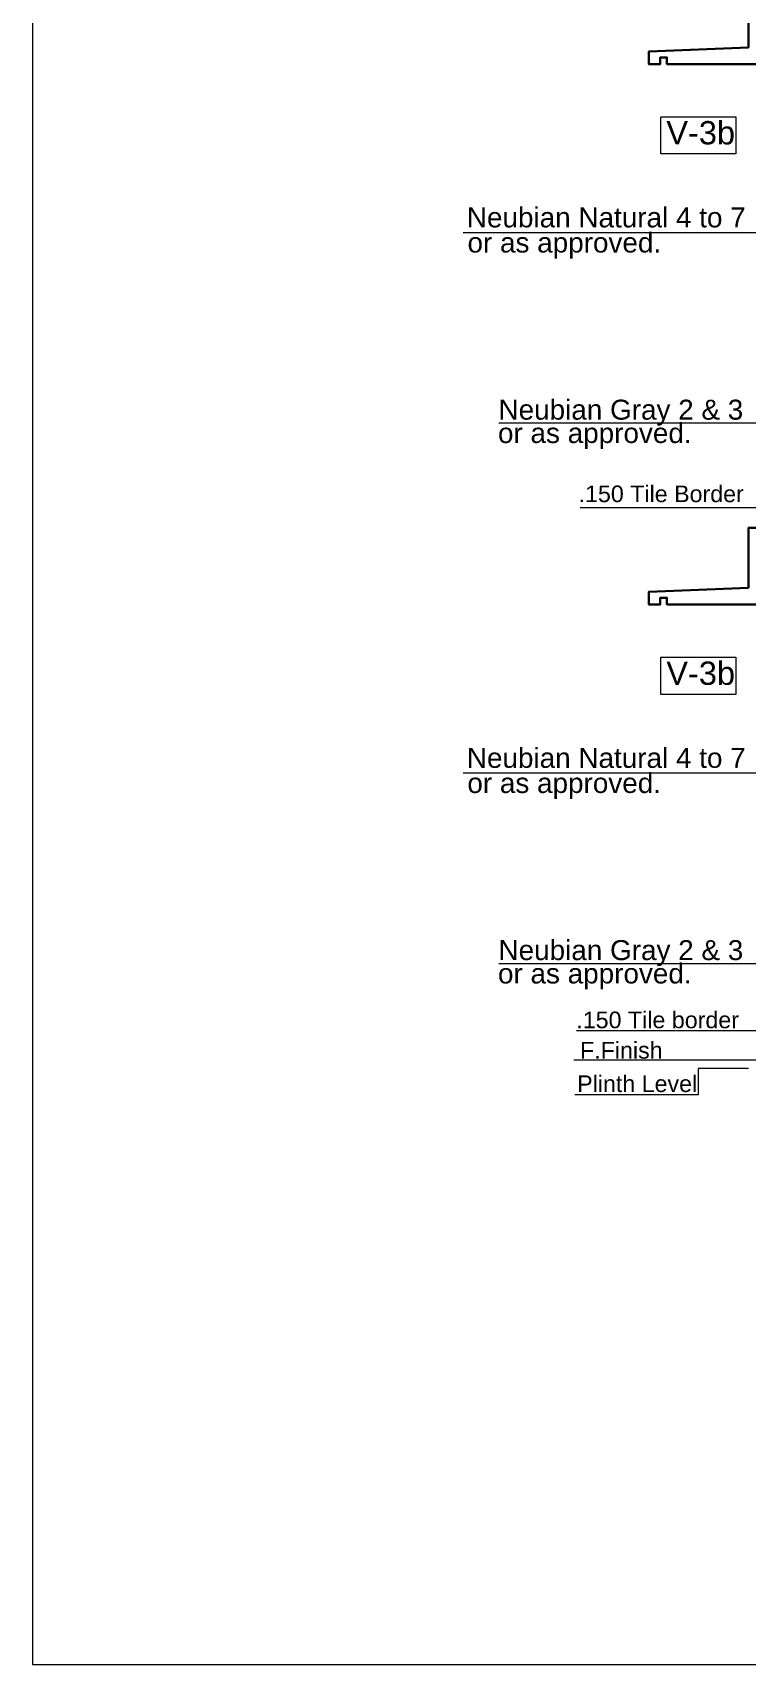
# Model space of a CAD drawing. Header units: millimetres. Extents: x 2733 to 5909, y 1038 to 2089.
# Drawn here: x 2828.43 to 2832.72, y 1038.23 to 1048.04 of the extents above; entities that cross this region are included whole.
import ezdxf

# ---------------------------------------------------------------- set-up
doc = ezdxf.new("R2010")
doc.units = ezdxf.units.MM
doc.layers.get('0').update_dxf_attribs({"lineweight": 20})
for name, color, linetype, lineweight in [('DIM', 6, 'Continuous', 18), ('dim.1', 6, 'Continuous', 18), ('rcc', 5, 'Continuous', 30), ('RD', 7, 'Continuous', 18), ('TEXT', 7, 'Continuous', 15), ('Text-1', 240, 'Continuous', 15)]:
    doc.layers.add(name, color=color, linetype=linetype, lineweight=lineweight)
doc.styles.add('dim-stylus bt', font='arial.ttf')
doc.styles.add('L120', font='arial.ttf', dxfattribs={"height": 0.6})
doc.styles.get("Standard").update_dxf_attribs({"font": 'arial.ttf', "height": 0.2})
doc.styles.add('Tabrej', font='arial.ttf')
doc.dimstyles.new('Tabrej', dxfattribs={"dimtxt": 4, "dimasz": 0.45, "dimexe": 0.18, "dimexo": 0.0625, "dimgap": 0.09, "dimtad": 0, "dimdec": 3, "dimzin": 0, "dimdsep": 46, "dimtxsty": 'Tabrej', "dimcen": 0, "dimclrd": 256, "dimclre": 256, "dimclrt": 7, "dimaunit": 1, "dimadec": 3, "dimazin": 0, "dimtfac": 1, "dimtdec": 3, "dimtofl": 0, "dimtmove": 0, "dimatfit": 3, "dimfxl": 0, "dimtolj": 1, "dimtzin": 0, "dimlwd": -1, "dimlwe": -1, "dimarcsym": 0})

# ---------------------------------------------------------------- blocks, each defined once
blk = doc.blocks.new('tr')
at = {"layer": 'RD', "linetype": 'Continuous', "ltscale": 0.2}
blk.add_lwpolyline([(2442.7168, -1429.3633), (2442.2653, -1429.3633), (2442.2653, -1429.1395), (2442.7168, -1429.1395)], close=True, dxfattribs=at)
at = {"layer": 'RD', "linetype": 'Continuous', "ltscale": 0.2, "insert": (2442.2989, -1429.1655), "char_height": 0.14, "attachment_point": 1}
blk.add_mtext_dynamic_manual_height_columns('V-3b', width=0.066544, gutter_width=1.7655, heights=[0], dxfattribs=at)

msp = doc.modelspace()

# ---------------------------------------------------------------- linework, layer by layer
at = {"lineweight": 15}
msp.add_lwpolyline([(2938.3735, 1070.8574), (2828.4272, 1070.8574), (2828.4272, 1038.2298), (2938.3735, 1038.2298)], close=True, dxfattribs=at)
at = {"layer": 'DIM', "ltscale": 0.05}
for p, q in [((2832.9628, 1041.8635), (2831.6825, 1041.8635)), ((2832.7328, 1041.8135), (2832.4294, 1041.8135)), ((2832.4294, 1041.8135), (2832.4294, 1041.6537)), ((2832.4294, 1041.6537), (2831.6883, 1041.6537))]:
    msp.add_line(p, q, dxfattribs=at)
at = {"layer": 'dim.1', "ltscale": 0.02}
msp.add_line((2832.8245, 1042.0392), (2831.6989, 1042.0392), dxfattribs=at)
msp.add_line((2832.8245, 1042.0392), (2831.6989, 1042.0392), dxfattribs=at)
at = {"layer": 'rcc'}
for points in [[(2839.1928, 1047.8535), (2838.8928, 1047.8535), (2838.8928, 1048.0635), (2833.0328, 1048.0635), (2833.0328, 1047.8535), (2832.2428, 1047.8535), (2832.2428, 1047.8935), (2832.2028, 1047.8935), (2832.2028, 1047.8535), (2832.1328, 1047.8535), (2832.1328, 1047.9285), (2832.7328, 1047.9535), (2832.7328, 1048.3135), (2833.0328, 1048.3135), (2833.0328, 1048.2135), (2838.8928, 1048.2135), (2838.8928, 1048.3135), (2839.1928, 1048.3135)], [(2839.1928, 1044.6035), (2838.8928, 1044.6035), (2838.8928, 1044.8135), (2833.0328, 1044.8135), (2833.0328, 1044.6035), (2832.2428, 1044.6035), (2832.2428, 1044.6435), (2832.2028, 1044.6435), (2832.2028, 1044.6035), (2832.1328, 1044.6035), (2832.1328, 1044.6785), (2832.7328, 1044.7035), (2832.7328, 1045.0635), (2833.0328, 1045.0635), (2833.0328, 1044.9635), (2838.8928, 1044.9635), (2838.8928, 1045.0635), (2839.1928, 1045.0635)]]:
    msp.add_lwpolyline(points, close=True, dxfattribs=at)

# ---------------------------------------------------------------- block references
at = {"layer": 'RD', "linetype": 'Continuous'}
for p in [(389.9401, 2476.6756), (389.9401, 2473.4256)]:
    msp.add_blockref('tr', p, dxfattribs=at)

# ---------------------------------------------------------------- texts
at = {"layer": 'TEXT', "char_height": 0.1, "width": 1.137347, "attachment_point": 1, "style": 'L120'}
for s, insert in [('{\\fArial|b0|i0|c0|p34; .150 Tile Border}', (2831.6723, 1045.3187)), ('\\pi0.08484;.150 Tile border', (2831.6126, 1042.1551)), ('\\pi0.33075;F.Finish', (2831.3891, 1041.9724)), ('{\\fArial|b0|i0|c0|p34;Plinth Level \\H0.99998x; }', (2831.7025, 1041.7714))]:
    msp.add_mtext(s, dxfattribs=dict(at, insert=insert))
at = {"layer": 'Text-1', "linetype": 'Continuous', "style": 'dim-stylus bt'}
for s, p in [('        Neubian Natural 4 to 7', (2830.6665, 1046.8709)), ('or as approved.', (2831.0429, 1046.7198)), ('     Neubian Gray 2 & 3', (2830.9966, 1045.7149)), ('or as approved.', (2831.2263, 1045.5744)), ('        Neubian Natural 4 to 7', (2830.6665, 1043.6209)), ('or as approved.', (2831.0421, 1043.4698)), ('     Neubian Gray 2 & 3', (2830.9966, 1042.4649)), ('or as approved.', (2831.2263, 1042.3244))]:
    msp.add_text(s, height=0.12, dxfattribs=at).set_placement(p)

# ---------------------------------------------------------------- leaders
at = {"layer": 'dim.1', "ltscale": 0.02}
for points in [[(2833.102, 1046.8386), (2831.0171, 1046.8386)], [(2833.102, 1045.6932), (2831.2311, 1045.6932)], [(2833.102, 1045.1842), (2831.7214, 1045.1842)], [(2833.102, 1043.5886), (2831.0171, 1043.5886)], [(2833.102, 1042.4432), (2831.2311, 1042.4432)]]:
    msp.add_leader(points, dimstyle='Tabrej', override={"dimasz": 0.1}, dxfattribs=at)

doc.saveas('drawing.dxf')
